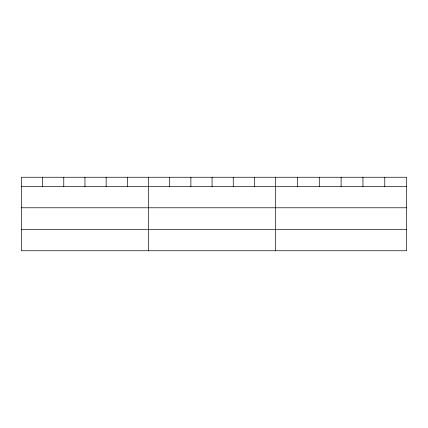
<?xml version="1.0" encoding="UTF-8"?>
<svg xmlns="http://www.w3.org/2000/svg" width="428" height="428" viewBox="0 0 428 428"><rect width="100%" height="100%" fill="white"/><g stroke="black" fill="none" stroke-linecap="round" stroke-linejoin="round"><path stroke-width="0.64" d="M406.6 207.778L406.6 177.251L21.4 177.251L21.4 250.749L406.6 250.749L406.6 207.778L21.4 207.778M21.4 186.608L406.6 186.608M21.4 229.585L406.6 229.585M384.772 177.251L384.772 186.608M362.944 177.251L362.944 186.608M341.116 177.251L341.116 186.608M319.288 177.251L319.288 186.608M297.46 177.251L297.46 186.608M275.632 177.251L275.632 250.749M254.446 177.251L254.446 186.608M233.26 177.251L233.26 186.608M212.074 177.251L212.074 186.608M190.888 177.251L190.888 186.608M169.702 177.251L169.702 186.608M148.516 177.251L148.516 250.749M127.33 177.251L127.33 186.608M106.144 177.251L106.144 186.608M84.958 177.251L84.958 186.608M63.772 177.251L63.772 186.608M42.586 177.251L42.586 186.608"/></g></svg>
